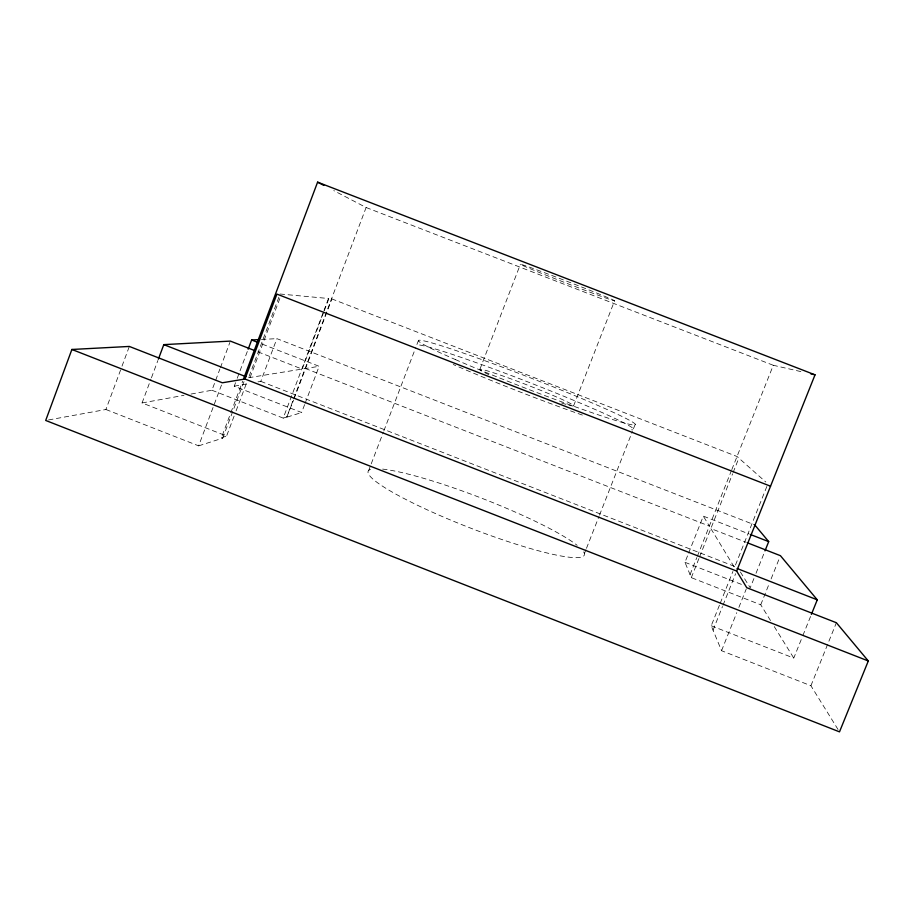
<?xml version="1.0" encoding="UTF-8"?>
<svg xmlns="http://www.w3.org/2000/svg" width="914" height="914" viewBox="0 0 914 914"><rect width="100%" height="100%" fill="white"/><g stroke="black" fill="none" stroke-linecap="round" stroke-linejoin="round"><path stroke-width="0.69" stroke-dasharray="4.57 3.43" d="M48.499 419.949L105.91 409.506L121.528 367.462M122.008 366.148L129.331 346.44M234.087 416.156L226.603 436.035L142.07 402.948L150.959 379.082M151.45 377.756L157.871 360.527M190.98 394.06L211.934 390.244L219.908 368.993M220.411 367.668L229.882 342.43M105.91 409.506L198.646 445.849L221.839 384.097M304.625 404.594L301.62 412.522L234.247 386.199L236.726 379.596M237.229 378.27L247.66 350.542M243.981 381.641L222.696 438.172L221.439 437.68L230.339 414.019M230.842 412.694L242.713 381.149M236.086 410.854L247.066 381.698M279.833 298.49L249.808 378.213L248.562 377.722L279.078 296.673M257.988 381.881L260.787 381.367L276.896 338.648L754.758 524.922M211.934 390.244L283.214 418.109L323.465 311.8M323.967 310.474L328.492 298.501L331.896 298.924L737.027 456.497L765.818 482.021M323.819 311.937L302.168 369.107L256.834 351.422M324.321 310.611L328.846 298.638M283.214 418.109L286.79 416.978L293.245 399.921M293.748 398.607L366.114 207.512L333.77 190.603M286.79 416.978L293.6 400.058M294.091 398.744L331.896 298.924M305.127 403.28L319.146 366.308L260.89 343.595M368.696 470.459L370.718 465.18M371.221 463.855L383.366 432.151M383.869 430.837L415.733 347.606M418.555 340.225L416.738 344.966A116.501 6.078 21.2 0 1 540.003 386.679A116.501 6.078 21.2 0 1 631.585 429.831M479.896 369.313L520.386 264.329M573.626 405.782L614.585 300.809A50.544 0.983 21.2 0 0 544.71 272.783A50.544 0.983 21.2 0 0 543.11 273.983A50.544 0.983 21.2 0 0 614.585 300.809M584.377 553.656L585.943 549.668M586.468 548.343L598.99 516.467M599.504 515.142L632.385 431.488M633.425 428.826L635.276 424.119M770.502 620.537L760.745 604.782L691.315 577.648L684.963 562.304L688.116 554.387M688.63 553.073L703.312 516.124L749.08 533.982M690.059 574.62L696.834 557.563M697.359 556.249L731.28 470.939M731.806 469.625L773.29 365.28L802.503 371.964M691.315 577.648L699.027 558.26M699.541 556.969L732.628 473.76M733.142 472.458L738.843 458.12M838.035 729.486L810.912 685.729L721.546 650.711L711.229 625.77L719.684 604.577M720.221 603.251L732.902 571.467M766.846 486.465L734.49 567.503L710.841 528.543L746.292 542.368M713.046 630.169L722.494 606.519M723.02 605.205L735.61 573.684M721.546 650.711L736.787 612.643M738.878 607.399L746.235 589.016M753.913 578.562L750.211 587.805L739.906 571.181M756.015 573.295L764.47 552.182M760.745 604.782L769.028 584.115M771.096 578.939L779.905 556.98M711.229 625.77L793.775 658.091L802.321 636.898M802.858 635.573L810.867 615.716M810.912 685.729L836.379 622.731M198.646 445.849L222.696 438.172M221.439 437.68L226.603 436.035M287.133 417.115L301.62 412.522M142.07 402.948L183.988 395.328M234.247 386.199L249.613 383.4M248.562 377.722L319.146 366.308M261.45 339.46L276.896 338.648M280.084 294.011L328.492 298.501M366.114 207.512L773.29 365.28M305.173 368.422L709.355 526.087L703.312 516.124M260.787 381.367L737.701 567.617M684.963 562.304L743.688 585.257M774.261 626.593L793.775 658.091M583.658 551.907A115.907 15.949 21.2 0 1 468.174 527.172A115.907 15.949 21.2 0 1 371.895 469.065M382.589 469.099A115.907 15.949 21.2 0 1 484.683 499.375A115.907 15.949 21.2 0 1 577.168 545.338M582.378 415.07A116.501 6.078 21.2 0 1 453.241 364.492M488.864 374.649A50.327 2.628 21.2 0 1 494.131 372.992A50.327 2.628 21.2 0 1 555.849 396.676A50.327 2.628 21.2 0 1 567.046 404.651M565.949 404.331A50.327 2.628 21.2 0 1 559.288 402.24M455.355 359.545A116.524 5.713 21.2 0 0 633.471 425.021A116.524 5.713 21.2 0 0 491.801 363.246A116.524 5.713 21.2 0 0 455.355 359.545"/><path stroke-width="1.37" d="M770.548 486.214L276.931 294.102L244.963 379.013L222.331 382.783L129.331 346.44L71.886 349.468L45.7 420.451L839.498 731.851L868.3 660.971L836.379 622.731L746.761 587.702L736.65 571.056L243.695 378.522L317.604 182.149L815.025 374.831L736.65 571.056M158.362 359.202L163.8 344.624L230.374 341.105L254.195 350.393M248.151 349.228L251.624 339.985L258.651 339.608M764.995 550.868L768.697 541.625L754.758 524.922M811.392 614.391L817.265 599.824L780.43 555.689L747.606 542.882M810.855 373.872L815.025 374.831M251.624 339.985L258.251 342.567M750.383 534.484L768.697 541.625M163.8 344.624L245.912 376.694M737.118 568.519L817.265 599.824M71.886 349.468L868.3 660.971M317.604 182.149L323.819 185.405"/></g></svg>
